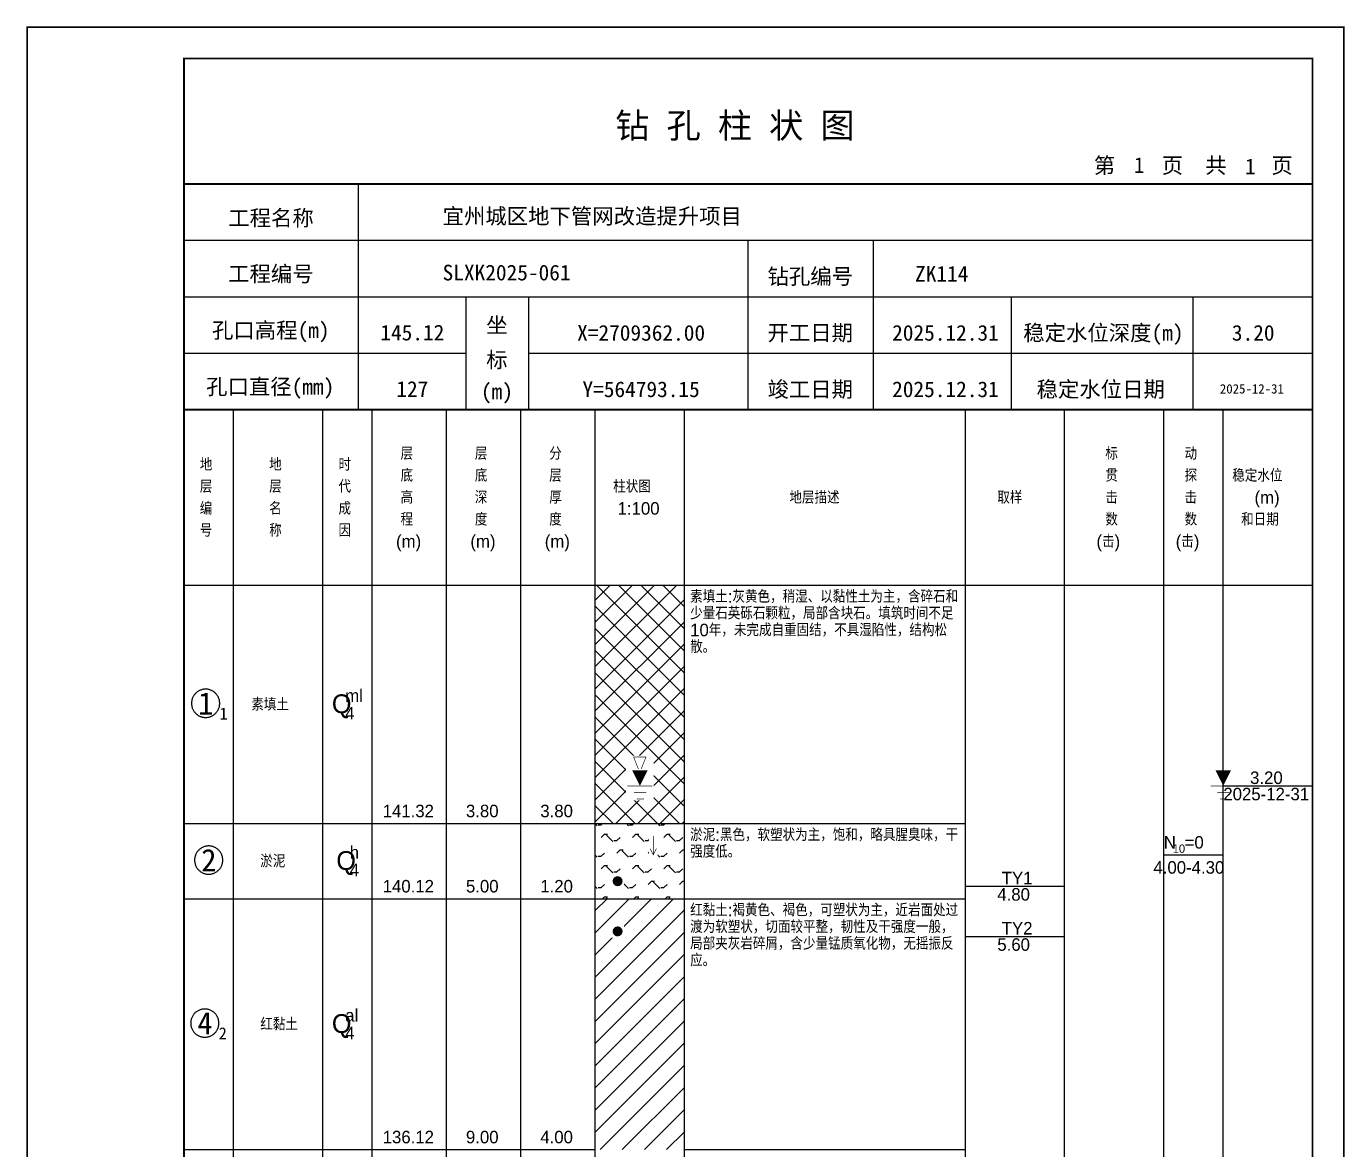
# Model space of a CAD drawing. Header units: millimetres. Extents: x 12489 to 89920, y 4630 to 4927.
# Drawn here: x 59789.3 to 59999.6, y 4747.7 to 4926.8 of the extents above; entities that cross this region are included whole.
import ezdxf
from ezdxf.enums import TextEntityAlignment as Align

# ---------------------------------------------------------------- set-up
doc = ezdxf.new("R2010")
doc.units = ezdxf.units.MM
doc.layers.add('GICAD_QUYANG', color=7, linetype='Continuous')
doc.layers.add('ZZT_TC', color=7, linetype='Continuous')
doc.styles.add('成果图图块', font='', dxfattribs={"height": 2.5})
doc.styles.add('成果图模板', font='')
doc.styles.add('成果图模板标题', font='simhei.ttf')
doc.styles.add('成果图表体', font='Comfont.shx', dxfattribs={"height": 2, "bigfont": 'Hztxt12a.shx'})
doc.styles.get('成果图图块').set_extended_font_data('FangSong_GB2312')
doc.styles.get('成果图模板').set_extended_font_data('FangSong_GB2312')

# ---------------------------------------------------------------- blocks, each defined once
blk = doc.blocks.new('DCBH-1-1-1426', base_point=(0.3, -0.11))
at = {"layer": 'ZZT_TC', "color": 7}
blk.add_polyline3d([(-0.19, 2.31, 0), (-0.3, 2.31, 0), (-0.41, 2.3, 0), (-0.52, 2.29, 0), (-0.63, 2.27, 0), (-0.73, 2.24, 0), (-0.84, 2.21, 0), (-0.95, 2.18, 0), (-1.05, 2.14, 0), (-1.15, 2.09, 0), (-1.25, 2.04, 0), (-1.35, 1.99, 0), (-1.44, 1.93, 0), (-1.53, 1.87, 0), (-1.62, 1.8, 0), (-1.7, 1.73, 0), (-1.78, 1.65, 0), (-1.86, 1.57, 0), (-1.93, 1.49, 0), (-2, 1.4, 0), (-2.06, 1.31, 0), (-2.12, 1.22, 0), (-2.17, 1.12, 0), (-2.22, 1.02, 0), (-2.27, 0.92, 0), (-2.31, 0.82, 0), (-2.34, 0.71, 0), (-2.37, 0.61, 0), (-2.4, 0.5, 0), (-2.41, 0.39, 0), (-2.43, 0.28, 0), (-2.44, 0.17, 0), (-2.44, 0.06, 0), (-2.44, -0.05, 0), (-2.43, -0.16, 0), (-2.41, -0.27, 0), (-2.4, -0.38, 0), (-2.37, -0.49, 0), (-2.34, -0.6, 0), (-2.31, -0.7, 0), (-2.27, -0.8, 0), (-2.22, -0.9, 0), (-2.17, -1, 0), (-2.12, -1.1, 0), (-2.06, -1.19, 0), (-2, -1.28, 0), (-1.93, -1.37, 0), (-1.86, -1.45, 0), (-1.78, -1.53, 0), (-1.7, -1.61, 0), (-1.62, -1.68, 0), (-1.53, -1.75, 0), (-1.44, -1.81, 0), (-1.35, -1.87, 0), (-1.25, -1.93, 0), (-1.15, -1.98, 0), (-1.05, -2.02, 0), (-0.95, -2.06, 0), (-0.84, -2.1, 0), (-0.73, -2.13, 0), (-0.63, -2.15, 0), (-0.52, -2.17, 0), (-0.41, -2.18, 0), (-0.3, -2.19, 0), (-0.19, -2.19, 0), (-0.08, -2.19, 0), (0.03, -2.18, 0), (0.14, -2.17, 0), (0.25, -2.15, 0), (0.36, -2.13, 0), (0.47, -2.1, 0), (0.57, -2.06, 0), (0.67, -2.02, 0), (0.77, -1.98, 0), (0.87, -1.93, 0), (0.97, -1.87, 0), (1.06, -1.81, 0), (1.15, -1.75, 0), (1.24, -1.68, 0), (1.32, -1.61, 0), (1.4, -1.53, 0), (1.48, -1.45, 0), (1.55, -1.37, 0), (1.62, -1.28, 0), (1.68, -1.19, 0), (1.74, -1.1, 0), (1.8, -1, 0), (1.85, -0.9, 0), (1.89, -0.8, 0), (1.93, -0.7, 0), (1.97, -0.6, 0), (2, -0.49, 0), (2.02, -0.38, 0), (2.04, -0.27, 0), (2.05, -0.16, 0), (2.06, -0.05, 0), (2.06, 0.06, 0), (2.06, 0.17, 0), (2.05, 0.28, 0), (2.04, 0.39, 0), (2.02, 0.5, 0), (2, 0.61, 0), (1.97, 0.71, 0), (1.93, 0.82, 0), (1.89, 0.92, 0), (1.85, 1.02, 0), (1.8, 1.12, 0), (1.74, 1.22, 0), (1.68, 1.31, 0), (1.62, 1.4, 0), (1.55, 1.49, 0), (1.48, 1.57, 0), (1.4, 1.65, 0), (1.32, 1.73, 0), (1.24, 1.8, 0), (1.15, 1.87, 0), (1.06, 1.93, 0), (0.97, 1.99, 0), (0.87, 2.04, 0), (0.77, 2.09, 0), (0.67, 2.14, 0), (0.57, 2.18, 0), (0.47, 2.21, 0), (0.36, 2.24, 0), (0.25, 2.27, 0), (0.14, 2.29, 0), (0.03, 2.3, 0), (-0.08, 2.31, 0), (-0.19, 2.31, 0)], dxfattribs=at)
at = {"style": '成果图图块'}
blk.add_text('1', height=3.57, dxfattribs=at).set_placement((-0.16, -1.74), align=Align.CENTER)
blk.add_text('1', height=1.91, dxfattribs=at).set_placement((2.03, -2.53))
blk = doc.blocks.new('DCBH-1-1-1427', base_point=(-0.19, -0.11))
at = {"layer": 'ZZT_TC', "color": 7}
blk.add_polyline3d([(-0.19, 2.31, 0), (-0.3, 2.31, 0), (-0.41, 2.3, 0), (-0.52, 2.29, 0), (-0.63, 2.27, 0), (-0.73, 2.24, 0), (-0.84, 2.21, 0), (-0.95, 2.18, 0), (-1.05, 2.14, 0), (-1.15, 2.09, 0), (-1.25, 2.04, 0), (-1.35, 1.99, 0), (-1.44, 1.93, 0), (-1.53, 1.87, 0), (-1.62, 1.8, 0), (-1.7, 1.73, 0), (-1.78, 1.65, 0), (-1.86, 1.57, 0), (-1.93, 1.49, 0), (-2, 1.4, 0), (-2.06, 1.31, 0), (-2.12, 1.22, 0), (-2.17, 1.12, 0), (-2.22, 1.02, 0), (-2.27, 0.92, 0), (-2.31, 0.82, 0), (-2.34, 0.71, 0), (-2.37, 0.61, 0), (-2.4, 0.5, 0), (-2.41, 0.39, 0), (-2.43, 0.28, 0), (-2.44, 0.17, 0), (-2.44, 0.06, 0), (-2.44, -0.05, 0), (-2.43, -0.16, 0), (-2.41, -0.27, 0), (-2.4, -0.38, 0), (-2.37, -0.49, 0), (-2.34, -0.6, 0), (-2.31, -0.7, 0), (-2.27, -0.8, 0), (-2.22, -0.9, 0), (-2.17, -1, 0), (-2.12, -1.1, 0), (-2.06, -1.19, 0), (-2, -1.28, 0), (-1.93, -1.37, 0), (-1.86, -1.45, 0), (-1.78, -1.53, 0), (-1.7, -1.61, 0), (-1.62, -1.68, 0), (-1.53, -1.75, 0), (-1.44, -1.81, 0), (-1.35, -1.87, 0), (-1.25, -1.93, 0), (-1.15, -1.98, 0), (-1.05, -2.02, 0), (-0.95, -2.06, 0), (-0.84, -2.1, 0), (-0.73, -2.13, 0), (-0.63, -2.15, 0), (-0.52, -2.17, 0), (-0.41, -2.18, 0), (-0.3, -2.19, 0), (-0.19, -2.19, 0), (-0.08, -2.19, 0), (0.03, -2.18, 0), (0.14, -2.17, 0), (0.25, -2.15, 0), (0.36, -2.13, 0), (0.47, -2.1, 0), (0.57, -2.06, 0), (0.67, -2.02, 0), (0.77, -1.98, 0), (0.87, -1.93, 0), (0.97, -1.87, 0), (1.06, -1.81, 0), (1.15, -1.75, 0), (1.24, -1.68, 0), (1.32, -1.61, 0), (1.4, -1.53, 0), (1.48, -1.45, 0), (1.55, -1.37, 0), (1.62, -1.28, 0), (1.68, -1.19, 0), (1.74, -1.1, 0), (1.8, -1, 0), (1.85, -0.9, 0), (1.89, -0.8, 0), (1.93, -0.7, 0), (1.97, -0.6, 0), (2, -0.49, 0), (2.02, -0.38, 0), (2.04, -0.27, 0), (2.05, -0.16, 0), (2.06, -0.05, 0), (2.06, 0.06, 0), (2.06, 0.17, 0), (2.05, 0.28, 0), (2.04, 0.39, 0), (2.02, 0.5, 0), (2, 0.61, 0), (1.97, 0.71, 0), (1.93, 0.82, 0), (1.89, 0.92, 0), (1.85, 1.02, 0), (1.8, 1.12, 0), (1.74, 1.22, 0), (1.68, 1.31, 0), (1.62, 1.4, 0), (1.55, 1.49, 0), (1.48, 1.57, 0), (1.4, 1.65, 0), (1.32, 1.73, 0), (1.24, 1.8, 0), (1.15, 1.87, 0), (1.06, 1.93, 0), (0.97, 1.99, 0), (0.87, 2.04, 0), (0.77, 2.09, 0), (0.67, 2.14, 0), (0.57, 2.18, 0), (0.47, 2.21, 0), (0.36, 2.24, 0), (0.25, 2.27, 0), (0.14, 2.29, 0), (0.03, 2.3, 0), (-0.08, 2.31, 0), (-0.19, 2.31, 0)], dxfattribs=at)
at = {"style": '成果图图块'}
blk.add_text('2', height=3.57, dxfattribs=at).set_placement((-0.16, -1.74), align=Align.CENTER)
blk = doc.blocks.new('DCBH-1-1-1428', base_point=(0.43, -0.11))
at = {"layer": 'ZZT_TC', "color": 7}
blk.add_polyline3d([(-0.19, 2.31, 0), (-0.3, 2.31, 0), (-0.41, 2.3, 0), (-0.52, 2.29, 0), (-0.63, 2.27, 0), (-0.73, 2.24, 0), (-0.84, 2.21, 0), (-0.95, 2.18, 0), (-1.05, 2.14, 0), (-1.15, 2.09, 0), (-1.25, 2.04, 0), (-1.35, 1.99, 0), (-1.44, 1.93, 0), (-1.53, 1.87, 0), (-1.62, 1.8, 0), (-1.7, 1.73, 0), (-1.78, 1.65, 0), (-1.86, 1.57, 0), (-1.93, 1.49, 0), (-2, 1.4, 0), (-2.06, 1.31, 0), (-2.12, 1.22, 0), (-2.17, 1.12, 0), (-2.22, 1.02, 0), (-2.27, 0.92, 0), (-2.31, 0.82, 0), (-2.34, 0.71, 0), (-2.37, 0.61, 0), (-2.4, 0.5, 0), (-2.41, 0.39, 0), (-2.43, 0.28, 0), (-2.44, 0.17, 0), (-2.44, 0.06, 0), (-2.44, -0.05, 0), (-2.43, -0.16, 0), (-2.41, -0.27, 0), (-2.4, -0.38, 0), (-2.37, -0.49, 0), (-2.34, -0.6, 0), (-2.31, -0.7, 0), (-2.27, -0.8, 0), (-2.22, -0.9, 0), (-2.17, -1, 0), (-2.12, -1.1, 0), (-2.06, -1.19, 0), (-2, -1.28, 0), (-1.93, -1.37, 0), (-1.86, -1.45, 0), (-1.78, -1.53, 0), (-1.7, -1.61, 0), (-1.62, -1.68, 0), (-1.53, -1.75, 0), (-1.44, -1.81, 0), (-1.35, -1.87, 0), (-1.25, -1.93, 0), (-1.15, -1.98, 0), (-1.05, -2.02, 0), (-0.95, -2.06, 0), (-0.84, -2.1, 0), (-0.73, -2.13, 0), (-0.63, -2.15, 0), (-0.52, -2.17, 0), (-0.41, -2.18, 0), (-0.3, -2.19, 0), (-0.19, -2.19, 0), (-0.08, -2.19, 0), (0.03, -2.18, 0), (0.14, -2.17, 0), (0.25, -2.15, 0), (0.36, -2.13, 0), (0.47, -2.1, 0), (0.57, -2.06, 0), (0.67, -2.02, 0), (0.77, -1.98, 0), (0.87, -1.93, 0), (0.97, -1.87, 0), (1.06, -1.81, 0), (1.15, -1.75, 0), (1.24, -1.68, 0), (1.32, -1.61, 0), (1.4, -1.53, 0), (1.48, -1.45, 0), (1.55, -1.37, 0), (1.62, -1.28, 0), (1.68, -1.19, 0), (1.74, -1.1, 0), (1.8, -1, 0), (1.85, -0.9, 0), (1.89, -0.8, 0), (1.93, -0.7, 0), (1.97, -0.6, 0), (2, -0.49, 0), (2.02, -0.38, 0), (2.04, -0.27, 0), (2.05, -0.16, 0), (2.06, -0.05, 0), (2.06, 0.06, 0), (2.06, 0.17, 0), (2.05, 0.28, 0), (2.04, 0.39, 0), (2.02, 0.5, 0), (2, 0.61, 0), (1.97, 0.71, 0), (1.93, 0.82, 0), (1.89, 0.92, 0), (1.85, 1.02, 0), (1.8, 1.12, 0), (1.74, 1.22, 0), (1.68, 1.31, 0), (1.62, 1.4, 0), (1.55, 1.49, 0), (1.48, 1.57, 0), (1.4, 1.65, 0), (1.32, 1.73, 0), (1.24, 1.8, 0), (1.15, 1.87, 0), (1.06, 1.93, 0), (0.97, 1.99, 0), (0.87, 2.04, 0), (0.77, 2.09, 0), (0.67, 2.14, 0), (0.57, 2.18, 0), (0.47, 2.21, 0), (0.36, 2.24, 0), (0.25, 2.27, 0), (0.14, 2.29, 0), (0.03, 2.3, 0), (-0.08, 2.31, 0), (-0.19, 2.31, 0)], dxfattribs=at)
at = {"style": '成果图图块'}
blk.add_text('4', height=3.57, dxfattribs=at).set_placement((-0.16, -1.74), align=Align.CENTER)
blk.add_text('2', height=1.91, dxfattribs=at).set_placement((2.03, -2.53))
blk = doc.blocks.new('gkqy1.dwg', base_point=(0.8, 0))
blk.add_wipeout([(-0.2, -0.2), (1.8, -0.2), (1.8, 1.8), (-0.2, 1.8)])
at = {"layer": 'GICAD_QUYANG'}
h = blk.add_hatch(color=7, dxfattribs=at)
edge = h.paths.add_edge_path()
edge.add_arc((0.8, 0.8), 0.8, 0, 360)
blk = doc.blocks.new('gkcjsw.dwg')
blk.add_wipeout([(-2.2, -2.29), (2.2, -2.29), (2.2, 2.83), (-2.2, 2.83)])
at = {"color": 7, "const_width": 0.1}
blk.add_lwpolyline([(-1.02, 2.63), (0.98, 2.63), (-0.02, 0.13)], close=True, dxfattribs=at)
for points in [[(-2, 0), (2, 0)], [(-0.96, -1.04), (1.04, -1.04)], [(-0.53, -2.09), (0.63, -2.09)]]:
    blk.add_lwpolyline(points, dxfattribs=at)
blk = doc.blocks.new('gkwdsw.dwg')
blk.add_wipeout([(-2.2, -2.29), (2.2, -2.29), (2.2, 2.7), (-2.2, 2.7)])
at = {"color": 7}
blk.add_lwpolyline([(0, 0, 0, 2.5, 0), (0, 2.5, 0, 0, 0)], format="xyseb", dxfattribs=at)
at = {"color": 7, "const_width": 0.1}
for points in [[(-2, 0), (2, 0)], [(-0.96, -1.04), (1.04, -1.04)], [(-0.53, -2.09), (0.63, -2.09)]]:
    blk.add_lwpolyline(points, dxfattribs=at)
blk = doc.blocks.new('zztGLdt.dwg', base_point=(0.5, 0))
blk.add_wipeout([(-0.2, -0.2), (1.2, -0.2), (1.2, 3.2), (-0.2, 3.2)])
at = {"color": 7, "const_width": 0.1}
for points in [[(0.5, 3), (0.5, 0)], [(0, 1), (0.5, 0), (1, 1)]]:
    blk.add_lwpolyline(points, dxfattribs=at)
blk = doc.blocks.new('钻孔柱状图路桥昇龙制图梁世成校核莫家里.dwg216', base_point=(25, 236))
for p, q in [((52.82, 236), (52.82, 272)), ((25, 263), (205, 263)), ((115, 236), (115, 263)), ((135, 236), (135, 263)), ((25, 254), (205, 254)), ((70, 236), (70, 254)), ((80, 236), (80, 254)), ((157, 236), (157, 254)), ((185.95, 236), (185.95, 254)), ((25, 245), (70, 245)), ((80, 245), (205, 245))]:
    blk.add_line(p, q)
for points, const_width in [([(0, 0), (210, 0), (210, 297), (0, 297)], 0.25), ([(25, 5), (205, 5), (205, 292), (25, 292)], 0.3)]:
    blk.add_lwpolyline(points, close=True, dxfattribs=dict(const_width=const_width))
at = {"const_width": 0.3}
for points in [[(25, 272), (205, 272)], [(25, 236), (205, 236)]]:
    blk.add_lwpolyline(points, dxfattribs=at)
for s, height, style, p in [('钻 孔 柱 状 图', 4, '成果图模板标题', (93.8, 279.31)), ('第', 2.5, '成果图模板', (170.12, 273.7)), ('页', 2.5, '成果图模板', (180.96, 273.7)), ('共', 2.5, '成果图模板', (187.88, 273.7)), ('页', 2.5, '成果图模板', (198.44, 273.7)), ('工程名称', 2.5, '成果图模板', (32.07, 265.32)), ('宜州城区地下管网改造提升项目', 2.5, '成果图模板', (66.26, 265.61)), ('工程编号', 2.5, '成果图模板', (32.05, 256.41)), ('SLXK2025-061', 2.5, '成果图模板', (66.26, 256.61)), ('钻孔编号', 2.5, '成果图模板', (118.08, 256)), ('ZK114', 2.5, '成果图模板', (141.61, 256.43)), ('孔口高程(m)', 2.5, '成果图模板', (29.48, 247.41)), ('坐', 2.5, '成果图模板', (73.21, 248.24)), ('开工日期', 2.5, '成果图模板', (118.08, 247)), ('稳定水位深度(m)', 2.5, '成果图模板', (158.86, 247)), ('标', 2.5, '成果图模板', (73.21, 242.7)), ('孔口直径(mm)', 2.5, '成果图模板', (28.54, 238.41)), ('(m) ', 2.5, '成果图模板', (72.38, 237.65)), ('竣工日期', 2.5, '成果图模板', (118.08, 238)), ('稳定水位日期', 2.5, '成果图模板', (160.99, 238))]:
    blk.add_text(s, height=height, dxfattribs=dict(style=style)).set_placement(p)
at = {"style": '成果图模板'}
for s, height, p in [('1', 2.5, (177.35, 273.74)), ('1', 2.5, (195.08, 273.53)), ('145.12', 2.5, (61.43, 247.04)), ('X=2709362.00', 2.5, (97.92, 247)), ('2025.12.31', 2.5, (146.46, 247)), ('3.20', 2.5, (195.54, 247)), ('127', 2.5, (61.43, 238.04)), ('Y=564793.15', 2.5, (97.92, 238)), ('2025.12.31', 2.5, (146.46, 238)), ('2025-12-31', 1.5, (195.33, 238.57))]:
    blk.add_text(s, height=height, dxfattribs=at).set_placement(p, align=Align.CENTER)

msp = doc.modelspace()

# ---------------------------------------------------------------- hatches: boundary and pattern name
at = {"linetype": 'Continuous'}
h = msp.add_hatch(dxfattribs=at)
h.set_pattern_fill('GKSTT', scale=0.5, style=0, pattern_type=2)
h.set_pattern_definition([(45, (0, 0), (-1.76776695, 1.76776695), []), (135, (0, 0), (-1.76776695, -1.76776695), [])])
h.paths.add_polyline_path([(59880.06, 4799.71), (59894.29, 4799.71), (59894.29, 4837.71), (59880.06, 4837.71)])
h = msp.add_hatch(dxfattribs=at)
h.set_pattern_fill('GKYN', scale=0.5, style=0, pattern_type=2)
h.set_pattern_definition([(45, (-1.5, 0), (-2.50000007, 2.50000007), [0.707107, -2.828427]), (0, (-1, 0.5), (2.5, 2.5), [0.5, -4.5]), (315, (-0.5, 0.5), (4.99998953, -1.06e-05), [1.414214, -2.12132]), (0, (0.5, -0.5), (2.5, 2.5), [0.5, -4.5]), (45, (1, -0.5), (-2.50000007, 2.50000007), [0.707107, -2.828427])])
h.paths.add_polyline_path([(59880.06, 4787.71), (59894.29, 4787.71), (59894.29, 4799.71), (59880.06, 4799.71)])
h = msp.add_hatch(dxfattribs=at)
h.set_pattern_fill('GKNXT', scale=0.5, style=0, pattern_type=2)
h.set_pattern_definition([(45, (0, 0), (-1.76776695, 1.76776695), [])])
h.paths.add_polyline_path([(59880.06, 4747.71), (59894.29, 4747.71), (59894.29, 4787.71), (59880.06, 4787.71)])

# ---------------------------------------------------------------- linework, layer by layer
at = {"color": 0}
for p, q in [((59814.45, 4837.71), (59822.35, 4837.71)), ((59814.45, 4799.71), (59814.45, 4837.71)), ((59822.35, 4799.71), (59822.35, 4837.71)), ((59814.45, 4799.71), (59822.35, 4799.71)), ((59814.45, 4799.71), (59822.35, 4799.71)), ((59814.45, 4787.71), (59814.45, 4799.71)), ((59822.35, 4787.71), (59822.35, 4799.71)), ((59814.45, 4787.71), (59822.35, 4787.71)), ((59814.45, 4787.71), (59822.35, 4787.71)), ((59814.45, 4747.71), (59814.45, 4787.71)), ((59822.35, 4747.71), (59822.35, 4787.71)), ((59814.45, 4747.71), (59822.35, 4747.71))]:
    msp.add_line(p, q, dxfattribs=at)
for points in [[(59814.45, 4865.71), (59822.35, 4865.71)], [(59814.45, 4837.71), (59814.45, 4865.71)], [(59822.35, 4837.71), (59822.35, 4865.71)], [(59822.35, 4865.71), (59836.58, 4865.71)], [(59822.35, 4837.71), (59822.35, 4865.71)], [(59836.58, 4837.71), (59836.58, 4865.71)], [(59836.58, 4865.71), (59844.49, 4865.71)], [(59836.58, 4837.71), (59836.58, 4865.71)], [(59844.49, 4837.71), (59844.49, 4865.71)], [(59844.49, 4865.71), (59856.35, 4865.71)], [(59844.49, 4837.71), (59844.49, 4865.71)], [(59856.35, 4837.71), (59856.35, 4865.71)], [(59856.35, 4865.71), (59868.2, 4865.71)], [(59856.35, 4837.71), (59856.35, 4865.71)], [(59868.2, 4837.71), (59868.2, 4865.71)], [(59868.2, 4865.71), (59880.06, 4865.71)], [(59868.2, 4837.71), (59868.2, 4865.71)], [(59880.06, 4837.71), (59880.06, 4865.71)], [(59880.06, 4865.71), (59894.29, 4865.71)], [(59880.06, 4837.71), (59880.06, 4865.71)], [(59894.29, 4837.71), (59894.29, 4865.71)], [(59894.29, 4865.71), (59939.11, 4865.71)], [(59894.29, 4837.71), (59894.29, 4865.71)], [(59939.11, 4837.71), (59939.11, 4865.71)], [(59939.11, 4865.71), (59954.92, 4865.71)], [(59939.11, 4837.71), (59939.11, 4865.71)], [(59954.92, 4837.71), (59954.92, 4865.71)], [(59954.92, 4865.71), (59970.73, 4865.71)], [(59954.92, 4837.71), (59954.92, 4865.71)], [(59970.73, 4837.71), (59970.73, 4865.71)], [(59970.73, 4865.71), (59980.22, 4865.71)], [(59970.73, 4837.71), (59970.73, 4865.71)], [(59980.22, 4837.71), (59980.22, 4865.71)], [(59980.22, 4865.71), (59994.45, 4865.71)], [(59980.22, 4837.71), (59980.22, 4865.71)], [(59994.45, 4837.71), (59994.45, 4865.71)], [(59814.45, 4837.71), (59822.35, 4837.71)], [(59814.45, 4643.71), (59814.45, 4837.71)], [(59814.45, 4837.71), (59822.35, 4837.71)], [(59822.35, 4643.71), (59822.35, 4837.71)], [(59822.35, 4837.71), (59836.58, 4837.71)], [(59822.35, 4643.71), (59822.35, 4837.71)], [(59822.35, 4837.71), (59836.58, 4837.71)], [(59822.35, 4837.71), (59836.58, 4837.71)], [(59822.35, 4799.71), (59822.35, 4837.71)], [(59836.58, 4643.71), (59836.58, 4837.71)], [(59836.58, 4799.71), (59836.58, 4837.71)], [(59836.58, 4837.71), (59844.49, 4837.71)], [(59836.58, 4643.71), (59836.58, 4837.71)], [(59836.58, 4837.71), (59844.49, 4837.71)], [(59836.58, 4837.71), (59844.49, 4837.71)], [(59836.58, 4799.71), (59836.58, 4837.71)], [(59844.49, 4643.71), (59844.49, 4837.71)], [(59844.49, 4799.71), (59844.49, 4837.71)], [(59844.49, 4837.71), (59856.35, 4837.71)], [(59844.49, 4643.71), (59844.49, 4837.71)], [(59844.49, 4837.71), (59856.35, 4837.71)], [(59844.49, 4837.71), (59856.35, 4837.71)], [(59844.49, 4799.71), (59844.49, 4837.71)], [(59856.35, 4643.71), (59856.35, 4837.71)], [(59856.35, 4799.71), (59856.35, 4837.71)], [(59856.35, 4837.71), (59868.2, 4837.71)], [(59856.35, 4643.71), (59856.35, 4837.71)], [(59856.35, 4837.71), (59868.2, 4837.71)], [(59856.35, 4837.71), (59868.2, 4837.71)], [(59856.35, 4799.71), (59856.35, 4837.71)], [(59868.2, 4643.71), (59868.2, 4837.71)], [(59868.2, 4799.71), (59868.2, 4837.71)], [(59868.2, 4837.71), (59880.06, 4837.71)], [(59868.2, 4643.71), (59868.2, 4837.71)], [(59868.2, 4837.71), (59880.06, 4837.71)], [(59868.2, 4837.71), (59880.06, 4837.71)], [(59868.2, 4799.71), (59868.2, 4837.71)], [(59880.06, 4643.71), (59880.06, 4837.71)], [(59880.06, 4799.71), (59880.06, 4837.71)], [(59880.06, 4837.71), (59894.29, 4837.71)], [(59880.06, 4643.71), (59880.06, 4837.71)], [(59880.06, 4837.71), (59894.29, 4837.71)], [(59894.29, 4643.71), (59894.29, 4837.71)], [(59894.29, 4837.71), (59939.11, 4837.71)], [(59894.29, 4643.71), (59894.29, 4837.71)], [(59894.29, 4837.71), (59939.11, 4837.71)], [(59894.29, 4837.71), (59939.11, 4837.71)], [(59894.29, 4799.71), (59894.29, 4837.71)], [(59939.11, 4643.71), (59939.11, 4837.71)], [(59939.11, 4799.71), (59939.11, 4837.71)], [(59939.11, 4837.71), (59954.92, 4837.71)], [(59939.11, 4643.71), (59939.11, 4837.71)], [(59939.11, 4837.71), (59954.92, 4837.71)], [(59954.92, 4643.71), (59954.92, 4837.71)], [(59954.92, 4837.71), (59970.73, 4837.71)], [(59954.92, 4643.71), (59954.92, 4837.71)], [(59954.92, 4837.71), (59970.73, 4837.71)], [(59970.73, 4643.71), (59970.73, 4837.71)], [(59970.73, 4837.71), (59980.22, 4837.71)], [(59970.73, 4643.71), (59970.73, 4837.71)], [(59970.73, 4837.71), (59980.22, 4837.71)], [(59970.73, 4837.71), (59980.22, 4837.71)], [(59970.73, 4794.71), (59970.73, 4837.71)], [(59980.22, 4837.71), (59994.45, 4837.71)], [(59980.22, 4837.71), (59994.45, 4837.71)], [(59994.45, 4643.71), (59994.45, 4837.71)], [(59822.35, 4799.71), (59836.58, 4799.71)], [(59822.35, 4799.71), (59836.58, 4799.71)], [(59822.35, 4787.71), (59822.35, 4799.71)], [(59836.58, 4787.71), (59836.58, 4799.71)], [(59836.58, 4799.71), (59844.49, 4799.71)], [(59836.58, 4799.71), (59844.49, 4799.71)], [(59836.58, 4787.71), (59836.58, 4799.71)], [(59844.49, 4787.71), (59844.49, 4799.71)], [(59844.49, 4799.71), (59856.35, 4799.71)], [(59844.49, 4799.71), (59856.35, 4799.71)], [(59844.49, 4787.71), (59844.49, 4799.71)], [(59856.35, 4787.71), (59856.35, 4799.71)], [(59856.35, 4799.71), (59868.2, 4799.71)], [(59856.35, 4799.71), (59868.2, 4799.71)], [(59856.35, 4787.71), (59856.35, 4799.71)], [(59868.2, 4787.71), (59868.2, 4799.71)], [(59868.2, 4799.71), (59880.06, 4799.71)], [(59868.2, 4799.71), (59880.06, 4799.71)], [(59868.2, 4787.71), (59868.2, 4799.71)], [(59880.06, 4787.71), (59880.06, 4799.71)], [(59894.29, 4799.71), (59939.11, 4799.71)], [(59894.29, 4799.71), (59939.11, 4799.71)], [(59894.29, 4787.71), (59894.29, 4799.71)], [(59939.11, 4787.71), (59939.11, 4799.71)], [(59970.73, 4794.71), (59980.22, 4794.71)], [(59939.11, 4789.71), (59954.92, 4789.71)], [(59822.35, 4787.71), (59836.58, 4787.71)], [(59822.35, 4787.71), (59836.58, 4787.71)], [(59822.35, 4747.71), (59822.35, 4787.71)], [(59836.58, 4747.71), (59836.58, 4787.71)], [(59836.58, 4787.71), (59844.49, 4787.71)], [(59836.58, 4787.71), (59844.49, 4787.71)], [(59836.58, 4747.71), (59836.58, 4787.71)], [(59844.49, 4747.71), (59844.49, 4787.71)], [(59844.49, 4787.71), (59856.35, 4787.71)], [(59844.49, 4787.71), (59856.35, 4787.71)], [(59844.49, 4747.71), (59844.49, 4787.71)], [(59856.35, 4747.71), (59856.35, 4787.71)], [(59856.35, 4787.71), (59868.2, 4787.71)], [(59856.35, 4787.71), (59868.2, 4787.71)], [(59856.35, 4747.71), (59856.35, 4787.71)], [(59868.2, 4747.71), (59868.2, 4787.71)], [(59868.2, 4787.71), (59880.06, 4787.71)], [(59868.2, 4787.71), (59880.06, 4787.71)], [(59868.2, 4747.71), (59868.2, 4787.71)], [(59880.06, 4747.71), (59880.06, 4787.71)], [(59894.29, 4787.71), (59939.11, 4787.71)], [(59894.29, 4787.71), (59939.11, 4787.71)], [(59894.29, 4747.71), (59894.29, 4787.71)], [(59939.11, 4747.71), (59939.11, 4787.71)], [(59939.11, 4781.71), (59954.92, 4781.71)], [(59822.35, 4747.71), (59836.58, 4747.71)], [(59836.58, 4747.71), (59844.49, 4747.71)], [(59844.49, 4747.71), (59856.35, 4747.71)], [(59856.35, 4747.71), (59868.2, 4747.71)], [(59868.2, 4747.71), (59880.06, 4747.71)], [(59894.29, 4747.71), (59939.11, 4747.71)]]:
    msp.add_lwpolyline(points, dxfattribs=at)
at = {"color": 7, "flags": 128}
for points in [[(59880.06, 4799.71), (59894.29, 4799.71)], [(59880.06, 4787.71), (59894.29, 4787.71)]]:
    msp.add_lwpolyline(points, dxfattribs=at)

# ---------------------------------------------------------------- block references
for name, p in [('DCBH-1-1-1426', (59818.4, 4818.71)), ('gkwdsw.dwg', (59980.22, 4805.71)), ('DCBH-1-1-1427', (59818.4, 4793.71)), ('DCBH-1-1-1428', (59818.4, 4767.71))]:
    msp.add_blockref(name, p)

# ---------------------------------------------------------------- texts
at = {"color": 0, "style": '成果图表体'}
for s, height, p in [('层', 2, (59849, 4857.71)), ('层', 2, (59860.85, 4857.71)), ('分', 2, (59872.71, 4857.71)), ('标', 2, (59961.41, 4857.71)), ('动', 2, (59974.05, 4857.71)), ('地', 2, (59816.98, 4855.96)), ('地', 2, (59828.05, 4855.96)), ('时', 2, (59839.11, 4855.96)), ('底', 2, (59849, 4854.21)), ('底', 2, (59860.85, 4854.21)), ('层', 2, (59872.71, 4854.21)), ('贯', 2, (59961.41, 4854.21)), ('探', 2, (59974.05, 4854.21)), ('稳定水位', 2, (59981.65, 4854.21)), ('层', 2, (59816.98, 4852.46)), ('层', 2, (59828.05, 4852.46)), ('代', 2, (59839.11, 4852.46)), ('高', 2, (59849, 4850.71)), ('深', 2, (59860.85, 4850.71)), ('厚', 2, (59872.71, 4850.71)), ('柱状图', 2, (59882.91, 4852.46)), ('地层描述', 2, (59911.02, 4850.71)), ('取样', 2, (59944.18, 4850.71)), ('击', 2, (59961.41, 4850.71)), ('击', 2, (59974.05, 4850.71)), ('(m)', 2, (59985.2, 4850.71)), ('编', 2, (59816.98, 4848.96)), ('名', 2, (59828.05, 4848.96)), ('成', 2, (59839.11, 4848.96)), ('1:100', 2, (59883.62, 4848.96)), ('程', 2, (59849, 4847.21)), ('度', 2, (59860.85, 4847.21)), ('度', 2, (59872.71, 4847.21)), ('数', 2, (59961.41, 4847.21)), ('数', 2, (59974.05, 4847.21)), ('和日期', 2, (59983.07, 4847.21)), ('号', 2, (59816.98, 4845.46)), ('称', 2, (59828.05, 4845.46)), ('因', 2, (59839.11, 4845.46)), ('(m)', 2, (59848.28, 4843.71)), ('(m)', 2, (59860.14, 4843.71)), ('(m)', 2, (59872, 4843.71)), ('(击)', 2, (59959.99, 4843.71)), ('(击)', 2, (59972.63, 4843.71)), ('ml', 2, (59840.18, 4819.11)), ('素填土', 2, (59825.2, 4817.71)), ('Q', 3, (59838.05, 4817.31)), ('4', 2, (59840.18, 4816.31)), ('3.20', 2, (59984.49, 4806.01)), ('141.32', 2, (59846.15, 4800.71)), ('3.80', 2, (59859.43, 4800.71)), ('3.80', 2, (59871.29, 4800.71)), ('h', 2, (59840.89, 4794.11)), ('N', 2, (59970.73, 4795.71)), ('10', 1.333, (59972.15, 4795.04)), ('=0', 2, (59974.05, 4795.71)), ('淤泥', 2, (59826.63, 4792.71)), ('Q', 3, (59838.76, 4792.31)), ('4.00-4.30', 2, (59969.08, 4791.71)), ('4', 2, (59840.89, 4791.31)), ('TY1', 2, (59944.89, 4790.01)), ('140.12', 2, (59846.15, 4788.71)), ('5.00', 2, (59859.43, 4788.71)), ('1.20', 2, (59871.29, 4788.71)), ('4.80', 2, (59944.18, 4787.41)), ('TY2', 2, (59944.89, 4782.01)), ('5.60', 2, (59944.18, 4779.41)), ('红黏土', 2, (59826.63, 4766.71)), ('Q', 3, (59838.05, 4766.31)), ('al', 2, (59840.18, 4768.11)), ('4', 2, (59840.18, 4765.31)), ('136.12', 2, (59846.15, 4748.71)), ('9.00', 2, (59859.43, 4748.71)), ('4.00', 2, (59871.29, 4748.71))]:
    msp.add_text(s, height=height, dxfattribs=at).set_placement(p)
at = {"color": 0, "char_height": 2, "width": 43.0292, "attachment_point": 1, "line_spacing_factor": 0.8, "style": '成果图表体'}
for s, insert in [('素填土:灰黄色，稍湿、以黏性土为主，含碎石和少量石英砾石颗粒，局部含块石。填筑时间不足10年，未完成自重固结，不具湿陷性，结构松散。', (59895.19, 4836.91)), ('淤泥:黑色，软塑状为主，饱和，略具腥臭味，干强度低。', (59895.19, 4798.91)), ('红黏土:褐黄色、褐色，可塑状为主，近岩面处过渡为软塑状，切面较平整，韧性及干强度一般，局部夹灰岩碎屑，含少量锰质氧化物，无摇振反应。', (59895.19, 4786.91))]:
    msp.add_mtext(s, dxfattribs=dict(at, insert=insert))

# ---------------------------------------------------------------- next in the draw order: linework, layer by layer
at = {"color": 0}
for points in [[(59980.22, 4643.71), (59980.22, 4837.71)], [(59980.22, 4794.71), (59980.22, 4837.71)], [(59980.22, 4643.71), (59980.22, 4837.71)], [(59980.22, 4805.71), (59994.45, 4805.71)]]:
    msp.add_lwpolyline(points, dxfattribs=at)

# ---------------------------------------------------------------- next in the draw order: block references
for name, p in [('gkcjsw.dwg', (59887.18, 4807.71)), ('zztGLdt.dwg', (59889.31, 4794.71)), ('gkqy1.dwg', (59883.62, 4789.71)), ('gkqy1.dwg', (59883.62, 4781.71))]:
    msp.add_blockref(name, p)

# ---------------------------------------------------------------- next in the draw order: texts
at = {"color": 0, "style": '成果图表体'}
msp.add_text('2025-12-31', height=2, dxfattribs=at).set_placement((59980.23, 4803.41))

# ---------------------------------------------------------------- next in the draw order: block references
msp.add_blockref('gkwdsw.dwg', (59887.18, 4805.71))

# ---------------------------------------------------------------- next in the draw order: block references
msp.add_blockref('钻孔柱状图路桥昇龙制图梁世成校核莫家里.dwg216', (59814.45, 4865.71))

doc.saveas('drawing.dxf')
